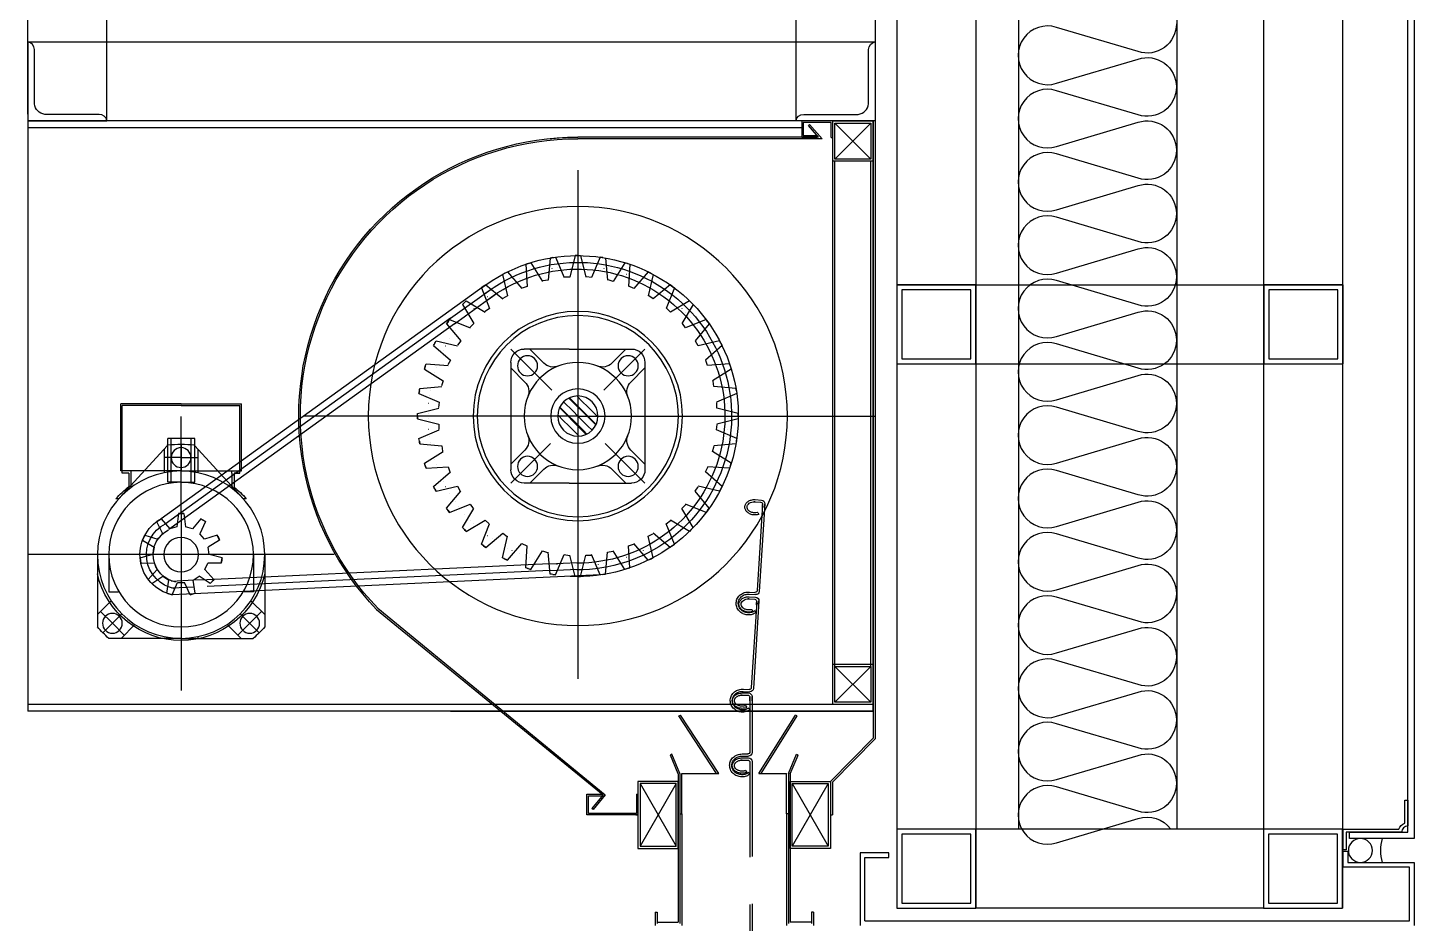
# Model space of a CAD drawing. Header units: millimetres. Extents: x -1320 to 172218, y -4077 to 50350.
# Drawn here: x 170474 to 171350, y 43751 to 44317 of the extents above; entities that cross this region are included whole.
import ezdxf

# ---------------------------------------------------------------- set-up
doc = ezdxf.new("R2010")
doc.units = ezdxf.units.MM
doc.header["$LTSCALE"] = 60
doc.linetypes.add('H1', pattern=[1.5, 1, -0.5])
for name, color, linetype in [('0-Sheet', 7, 'Continuous'), ('A-8', 8, 'Continuous'), ('A-ELE-8', 8, 'Continuous'), ('A-ETC-8', 8, 'Continuous'), ('A-FIN', 6, 'Continuous'), ('A-STEEL', 7, 'Continuous'), ('A-SYM-방화셧터', 1, 'Continuous'), ('A-셔터', 4, 'Continuous'), ('INSUL', 8, 'Continuous'), ('ISL', 251, 'Continuous')]:
    doc.layers.add(name, color=color, linetype=linetype)

# ---------------------------------------------------------------- blocks, each defined once
blk = doc.blocks.new('*U37')
at = {"layer": 'A-8', "ltscale": 0.2}
for p, q in [((-491.25, 4.24), (-491.25, 791.52)), ((-441.25, 0), (-441.25, 791.52)), ((-5.89, 0), (-5.96, 241.52)), ((44.04, 241.52), (44.11, 0)), ((-491.25, 50), (44.11, 50))]:
    blk.add_line(p, q, dxfattribs=at)
at = {"layer": 'A-ELE-8'}
for p, q in [((42.75, 0), (-491.25, 0)), ((-491.25, 0), (-491.25, -372.96)), ((-2.27, -4.24), (-491.25, -4.24)), ((17.32, 0), (-2.27, 0)), ((-2.27, 0), (-2.27, -10.19)), ((16.35, -0.97), (-1.3, -0.97)), ((-1.3, -0.97), (-1.3, -9.22)), ((2.66, -2.24), (1.9, -2.91)), ((8.39, -10.19), (1.9, -2.91)), ((10.65, -11.21), (2.66, -2.24)), ((16.35, -10.34), (16.35, -0.97)), ((17.32, -25.43), (17.32, 0)), ((17.32, -10.34), (17.32, 0)), ((18.68, -24.07), (18.68, -1.36)), ((18.68, -1.36), (41.39, -1.36)), ((41.39, -1.36), (41.39, -24.07)), ((42.75, 0), (42.75, -389.92)), ((44.11, 0), (44.11, -390.49)), ((8.39, -10.19), (-143.73, -10.19)), ((10.65, -11.21), (-143.73, -11.21)), ((-2.27, -10.19), (7.52, -10.19)), ((-1.3, -9.22), (7.52, -9.22)), ((7.52, -9.22), (7.52, -10.19)), ((7.52, -10.19), (7.52, -9.22)), ((16.35, -10.34), (17.32, -10.34)), ((17.32, -343.29), (17.32, -25.43)), ((42.75, -25.43), (17.32, -25.43)), ((41.39, -24.07), (18.68, -24.07)), ((18.68, -344.64), (18.68, -25.43)), ((41.39, -344.64), (41.39, -25.43)), ((-201.94, -103.47), (-406.97, -251.33)), ((-224.09, -124.67), (-404.5, -254.76)), ((-221.62, -128.11), (-402.02, -258.2)), ((-432.53, -221.17), (-432.53, -178.79)), ((-394.39, -178.79), (-432.53, -178.79)), ((-431.51, -222.52), (-431.51, -179.8)), ((-394.39, -179.8), (-431.51, -179.8)), ((-394.39, -178.79), (-356.25, -178.79)), ((-394.39, -179.8), (-357.26, -179.8)), ((-357.26, -222.52), (-357.26, -179.8)), ((-356.25, -221.17), (-356.25, -178.79)), ((-394.39, -221.17), (-432.53, -221.17)), ((-427.41, -222.52), (-431.51, -222.52)), ((-427.41, -222.52), (-427.41, -231.03)), ((-426.06, -221.17), (-426.06, -231.7)), ((-394.39, -221.17), (-356.25, -221.17)), ((-362.27, -222.52), (-362.27, -221.17)), ((-362.27, -222.52), (-362.27, -231.37)), ((-360.92, -222.52), (-360.92, -231.37)), ((-357.26, -222.52), (-360.92, -222.52)), ((-360.92, -222.52), (-357.26, -222.52)), ((-362.27, -231.37), (-362.27, -232.07)), ((-433.73, -238.72), (-435.54, -238.72)), ((-353.24, -238.72), (-355.04, -238.72)), ((-447.27, -274.05), (-447.27, -319.66)), ((-161.65, -279.87), (-378.11, -289.89)), ((-341.51, -274.05), (-341.51, -319.66)), ((-161.65, -279.87), (-148.56, -279.28)), ((-129.54, -286.87), (-400.06, -299.39)), ((-161.46, -284.1), (-377.91, -294.12)), ((-161.46, -284.1), (-148.37, -283.51)), ((-386.31, -290.27), (-400.46, -290.93)), ((-386.11, -294.5), (-400.26, -295.16)), ((-438.51, -303.19), (-447.27, -311.94)), ((-350.26, -303.19), (-341.51, -311.94)), ((-270.85, -308.61), (-127.74, -425.89)), ((-270.12, -307.91), (-126.39, -425.84)), ((-423.53, -318.17), (-432.28, -326.93)), ((-365.25, -318.17), (-356.49, -326.93)), ((-394.39, -326.93), (-440, -326.93)), ((-394.39, -326.93), (-348.78, -326.93)), ((17.32, -368.72), (17.32, -343.29)), ((17.32, -343.29), (42.75, -343.29)), ((18.68, -367.36), (18.68, -344.64)), ((18.68, -344.64), (41.39, -344.64)), ((41.39, -344.64), (41.39, -367.36)), ((41.39, -367.36), (18.68, -367.36)), ((42.75, -368.72), (-491.25, -368.72)), ((42.75, -372.96), (-491.25, -372.96)), ((-79.98, -375.97), (-78.81, -375.47)), ((-56.11, -412.29), (-79.98, -375.97)), ((-54.73, -412.29), (-78.81, -375.47)), ((-29.3, -412.29), (-6.32, -375.47)), ((-27.92, -412.29), (-5.15, -375.97)), ((-5.15, -375.97), (-6.32, -375.47)), ((15.8, -417.3), (42.75, -389.92)), ((17.16, -417.87), (44.11, -390.49)), ((-84.4, -400.22), (-85.29, -400.72)), ((-80.3, -412.5), (-85.29, -400.72)), ((-79.28, -412.29), (-84.4, -400.22)), ((-10.64, -412.29), (-5.53, -400.22)), ((-9.62, -412.5), (-4.63, -400.72)), ((-5.53, -400.22), (-4.63, -400.72)), ((-80.3, -417.3), (-105.73, -417.3)), ((-105.73, -417.3), (-105.73, -459.69)), ((-81.65, -418.66), (-104.37, -418.66)), ((-104.37, -418.66), (-104.37, -458.33)), ((-81.65, -458.33), (-81.65, -418.66)), ((-80.3, -412.5), (-80.3, -506.19)), ((-79.28, -412.29), (-79.28, -506.19)), ((-78.01, -412.29), (-54.73, -412.29)), ((-78.01, -437.72), (-78.01, -412.29)), ((-29.3, -412.29), (-11.91, -412.29)), ((-11.91, -437.72), (-11.91, -412.29)), ((-10.64, -412.29), (-10.64, -506.19)), ((-9.62, -412.5), (-9.62, -506.19)), ((-9.62, -417.3), (15.8, -417.3)), ((-8.27, -458.33), (-8.27, -418.66)), ((-8.27, -418.66), (14.45, -418.66)), ((14.45, -418.66), (14.45, -458.33)), ((15.8, -417.3), (15.8, -459.69)), ((17.16, -417.87), (17.16, -438.49)), ((-137.97, -438.49), (-137.97, -425.44)), ((-137.97, -425.44), (-128.18, -425.44)), ((-137, -426.41), (-128.18, -426.41)), ((-137, -437.52), (-137, -426.41)), ((-127.74, -425.89), (-134.83, -434.43)), ((-126.39, -425.84), (-134.05, -435.08)), ((-128.18, -426.41), (-128.18, -425.44)), ((-106.7, -425.3), (-106.7, -437.52)), ((-106.7, -425.3), (-105.73, -425.3)), ((-105.73, -425.3), (-105.73, -438.49)), ((-106.7, -437.52), (-137, -437.52)), ((-134.05, -435.08), (-134.83, -434.43)), ((-79.28, -437.72), (-79.28, -507.21)), ((-79.28, -437.72), (-79.28, -507.21)), ((-79.28, -437.72), (-78.01, -437.72)), ((-78.01, -437.72), (-78.01, -508.48)), ((-11.91, -437.72), (-11.91, -508.48)), ((-10.64, -437.72), (-11.91, -437.72)), ((-10.64, -437.72), (-10.64, -507.21)), ((-105.73, -438.49), (-137.97, -438.49)), ((-107.12, -438.49), (-105.73, -438.49)), ((15.8, -438.49), (17.16, -438.49)), ((-105.73, -459.69), (-80.3, -459.69)), ((-104.37, -458.33), (-81.65, -458.33)), ((15.8, -459.69), (-9.62, -459.69)), ((14.45, -458.33), (-8.27, -458.33)), ((-94.96, -500), (-94.96, -508.48)), ((-94.96, -500), (-93.69, -500)), ((-93.69, -500), (-93.69, -507.21)), ((-93.69, -506.19), (-80.3, -506.19)), ((3.77, -506.19), (-9.62, -506.19)), ((3.77, -506.19), (-9.62, -506.19)), ((3.77, -500), (3.77, -507.21)), ((5.04, -500), (3.77, -500)), ((5.04, -500), (5.04, -508.48))]:
    blk.add_line(p, q, dxfattribs=at)
at = {"layer": 'A-ELE-8', "extrusion": (0, 0, -1)}
for centre, major_axis, start_param, end_param in [((-143.73, -186.48), (-124.65, 124.65), 4.732392, 7.068583), ((-143.73, -186.48), (-123.94, 123.94), 4.732392, 7.068583), ((-143.73, -186.48), (93.61, 93.61), 3.926991, 10.210176), ((-143.73, -186.48), (-71.69, 71.69), 0.140358, 3.974795), ((-143.73, -186.48), (-68.69, 68.69), 0.128654, 3.974795), ((-143.73, -186.48), (65.7, 65.7), -1.442142, 2.403999), ((-394.39, -274.05), (-37.39, 37.39), 5.497787, 11.780972), ((-394.39, -274.05), (32.32, 32.32), 3.926991, 10.210176), ((-394.39, -274.05), (-38.35, 38.35), 6.207182, 6.413918), ((-394.39, -274.05), (-38.35, 38.35), 1.45057, 1.646799), ((-394.39, -274.05), (-18.37, 18.37), 4.147276, 6.562699), ((-394.39, -274.05), (-15.47, 15.47), 4.111722, 6.600816), ((-394.39, -274.05), (-12.47, 12.47), 4.111722, 6.600816), ((-394.39, -274.05), (-49.38, 49.38), 4.638719, 4.786059), ((-394.39, -274.05), (49.38, 49.38), 1.497126, 1.644467)]:
    blk.add_ellipse(centre, major_axis=major_axis, ratio=1, start_param=start_param, end_param=end_param, dxfattribs=at)
at = {"layer": 'A-STEEL'}
blk.add_lwpolyline([(-487.08, 45.14, 0.383415), (-491.25, 50), (-491.25, 0), (-441.25, 0, 0.383415), (-446.11, 4.17), (-480.49, 4.17, -0.353101), (-487.08, 10.77)], format="xyb", close=True, dxfattribs=at)
at = {"layer": 'A-STEEL', "elevation": 0}
blk.add_lwpolyline([(39.94, 45.14, -0.383415), (44.11, 50), (44.11, 0), (-5.89, 0, -0.383415), (-1.03, 4.17), (33.34, 4.17, 0.353101), (39.94, 10.77)], format="xyb", close=True, dxfattribs=at)
at = {"layer": 'A-SYM-방화셧터'}
for p, q in [((17.32, 0), (42.75, 0)), ((18.68, -1.36), (41.39, -24.07)), ((41.39, -1.36), (18.68, -24.07)), ((42.75, -372.96), (42.75, 0)), ((42.75, 0), (42.75, -25.43)), ((-143.73, -31.04), (-143.73, -352.49)), ((-161.26, -86.62), (-162.49, -100.55)), ((-159.58, -86.36), (-161.26, -86.62)), ((-159.58, -86.36), (-157.91, -86.09)), ((-157.91, -86.09), (-152.44, -98.95)), ((-145.42, -85.11), (-148.81, -98.67)), ((-143.73, -85.11), (-145.42, -85.11)), ((-143.73, -85.11), (-142.03, -85.11)), ((-142.03, -85.11), (-138.64, -98.67)), ((-129.54, -86.09), (-135.01, -98.95)), ((-127.87, -86.36), (-129.54, -86.09)), ((-127.87, -86.36), (-126.19, -86.62)), ((-126.19, -86.62), (-124.97, -100.55)), ((-189.75, -96.16), (-191.26, -96.93)), ((-189.75, -96.16), (-188.24, -95.39)), ((-188.24, -95.39), (-179.06, -105.93)), ((-175.05, -90.07), (-176.66, -90.59)), ((-176.66, -90.59), (-175.7, -104.54)), ((-175.05, -90.07), (-173.44, -89.54)), ((-173.44, -89.54), (-166.02, -101.4)), ((-171.34, -95.99), (-171.34, -96.01)), ((-165.05, -94.31), (-165.05, -94.32)), ((-161.73, -93.6), (-161.73, -93.62)), ((-160.2, -93.32), (-160.2, -93.33)), ((-156.85, -92.79), (-156.85, -92.8)), ((-145.42, -91.89), (-145.42, -91.9)), ((-142.03, -91.89), (-142.03, -91.9)), ((-130.6, -92.79), (-130.61, -92.8)), ((-127.26, -93.32), (-127.26, -93.33)), ((-125.72, -93.6), (-125.72, -93.62)), ((-122.4, -94.31), (-122.41, -94.32)), ((-114.01, -89.54), (-121.43, -101.4)), ((-116.11, -95.99), (-116.11, -96.01)), ((-112.4, -90.07), (-114.01, -89.54)), ((-112.4, -90.07), (-110.79, -90.59)), ((-110.79, -90.59), (-111.76, -104.54)), ((-99.22, -95.39), (-108.39, -105.93)), ((-97.71, -96.16), (-99.22, -95.39)), ((-97.71, -96.16), (-96.2, -96.93)), ((-203.31, -104.47), (-204.68, -105.46)), ((-203.31, -104.47), (-204.68, -105.46)), ((-203.31, -104.47), (-201.94, -103.47)), ((-203.31, -104.47), (-201.94, -103.47)), ((-201.94, -103.47), (-191.22, -112.45)), ((-191.26, -96.93), (-188.12, -110.55)), ((-188.18, -102.97), (-188.17, -102.98)), ((-185.16, -101.43), (-185.15, -101.44)), ((-183.75, -100.76), (-183.74, -100.77)), ((-180.65, -99.38), (-180.64, -99.39)), ((-175.7, -104.54), (-178.92, -105.59)), ((-174.57, -97.04), (-174.56, -97.06)), ((-162.49, -100.55), (-165.83, -101.08)), ((-148.81, -98.67), (-152.2, -98.67)), ((-135.01, -98.95), (-138.36, -98.42)), ((-121.43, -101.4), (-124.65, -100.35)), ((-112.88, -97.04), (-112.89, -97.06)), ((-108.39, -105.93), (-111.42, -104.39)), ((-106.8, -99.38), (-106.81, -99.39)), ((-103.71, -100.76), (-103.71, -100.77)), ((-102.29, -101.43), (-102.3, -101.44)), ((-96.2, -96.93), (-99.33, -110.55)), ((-99.27, -102.97), (-99.28, -102.98)), ((-85.51, -103.47), (-96.23, -112.45)), ((-84.14, -104.47), (-85.51, -103.47)), ((-84.14, -104.47), (-85.51, -103.47)), ((-84.14, -104.47), (-82.77, -105.46)), ((-224.09, -124.67), (-198.57, -106.29)), ((-221.62, -128.11), (-196.09, -109.73)), ((-215.41, -114.8), (-214.21, -113.6)), ((-214.21, -113.6), (-202.22, -120.79)), ((-204.68, -105.46), (-199.45, -118.43)), ((-204.68, -105.46), (-199.45, -118.43)), ((-200.7, -110.95), (-200.69, -110.96)), ((-200.7, -110.95), (-200.69, -110.96)), ((-197.95, -108.96), (-197.94, -108.97)), ((-197.95, -108.96), (-197.94, -108.97)), ((-188.12, -110.55), (-191.14, -112.09)), ((-96.23, -112.45), (-98.97, -110.46)), ((-89.5, -108.96), (-89.51, -108.97)), ((-89.5, -108.96), (-89.51, -108.97)), ((-82.77, -105.46), (-88, -118.43)), ((-86.76, -110.95), (-86.77, -110.96)), ((-86.76, -110.95), (-86.77, -110.96)), ((-73.25, -113.6), (-85.23, -120.79)), ((-72.05, -114.8), (-73.25, -113.6)), ((-215.41, -114.8), (-216.61, -116)), ((-216.61, -116), (-209.41, -127.98)), ((-212.89, -121.93), (-212.87, -121.94)), ((-211.81, -120.79), (-211.8, -120.8)), ((-209.41, -118.39), (-209.4, -118.4)), ((-199.45, -118.43), (-202.2, -120.42)), ((-199.45, -118.43), (-202.2, -120.42)), ((-85.23, -120.79), (-87.63, -118.39)), ((-78.04, -118.39), (-78.05, -118.4)), ((-70.85, -116), (-78.04, -127.98)), ((-75.64, -120.79), (-75.65, -120.8)), ((-74.57, -121.93), (-74.58, -121.94)), ((-72.05, -114.8), (-70.85, -116)), ((-225.74, -126.89), (-226.73, -128.27)), ((-226.73, -128.27), (-217.75, -138.98)), ((-225.74, -126.89), (-224.74, -125.52)), ((-224.74, -125.52), (-211.78, -130.75)), ((-219.25, -129.51), (-219.24, -129.52)), ((-215.15, -124.44), (-215.14, -124.46)), ((-209.41, -127.98), (-211.81, -130.38)), ((-75.68, -130.75), (-77.67, -128.01)), ((-62.71, -125.52), (-75.68, -130.75)), ((-72.3, -124.44), (-72.31, -124.46)), ((-60.72, -128.27), (-69.7, -138.98)), ((-68.2, -129.51), (-68.21, -129.52)), ((-61.72, -126.89), (-62.71, -125.52)), ((-61.72, -126.89), (-60.72, -128.27)), ((-234.05, -140.46), (-233.28, -138.95)), ((-233.28, -138.95), (-219.66, -142.08)), ((-224.8, -137.71), (-224.78, -137.72)), ((-221.25, -132.25), (-221.24, -132.26)), ((-217.75, -138.98), (-219.75, -141.72)), ((-67.8, -142.08), (-69.34, -139.06)), ((-54.17, -138.95), (-67.8, -142.08)), ((-66.21, -132.25), (-66.22, -132.26)), ((-62.66, -137.71), (-62.67, -137.72)), ((-53.41, -140.46), (-54.17, -138.95)), ((-234.05, -140.46), (-234.82, -141.97)), ((-234.82, -141.97), (-224.27, -151.14)), ((-228.78, -145.05), (-228.76, -145.05)), ((-227.24, -142.02), (-227.22, -142.03)), ((-226.49, -140.65), (-226.48, -140.66)), ((-186.11, -144.1), (-160.06, -170.15)), ((-149.11, -144.1), (-177.63, -144.1)), ((-174.12, -144.1), (-165.2, -153.02)), ((-149.11, -144.1), (-143.73, -144.1)), ((-143.73, -144.1), (-109.82, -144.1)), ((-101.35, -144.1), (-127.4, -170.15)), ((-113.33, -144.1), (-122.25, -153.02)), ((-52.64, -141.97), (-63.18, -151.14)), ((-60.96, -140.65), (-60.98, -140.66)), ((-60.22, -142.02), (-60.23, -142.03)), ((-58.68, -145.05), (-58.69, -145.05)), ((-53.41, -140.46), (-52.64, -141.97)), ((-240.14, -155.15), (-240.66, -156.76)), ((-240.14, -155.15), (-240.66, -156.76)), ((-240.66, -156.76), (-228.81, -164.18)), ((-240.66, -156.76), (-228.81, -164.18)), ((-240.14, -155.15), (-239.61, -153.54)), ((-240.14, -155.15), (-239.61, -153.54)), ((-239.61, -153.54), (-225.67, -154.51)), ((-239.61, -153.54), (-225.67, -154.51)), ((-233.16, -155.64), (-233.15, -155.64)), ((-233.16, -155.64), (-233.15, -155.64)), ((-224.27, -151.14), (-225.81, -154.17)), ((-186.11, -152.57), (-186.11, -220.38)), ((-186.11, -156.08), (-177.19, -165.01)), ((-101.35, -156.08), (-110.27, -165.01)), ((-101.35, -152.57), (-101.35, -220.38)), ((-61.79, -154.51), (-62.84, -151.28)), ((-61.79, -154.51), (-62.84, -151.28)), ((-47.84, -153.54), (-61.79, -154.51)), ((-47.84, -153.54), (-61.79, -154.51)), ((-46.79, -156.76), (-58.64, -164.18)), ((-46.79, -156.76), (-58.64, -164.18)), ((-54.29, -155.64), (-54.31, -155.64)), ((-54.29, -155.64), (-54.31, -155.64)), ((-47.32, -155.15), (-47.84, -153.54)), ((-47.32, -155.15), (-47.84, -153.54)), ((-47.32, -155.15), (-46.79, -156.76)), ((-47.32, -155.15), (-46.79, -156.76)), ((-234.21, -158.86), (-234.2, -158.86)), ((-234.21, -158.86), (-234.2, -158.86)), ((-228.81, -164.18), (-229.86, -167.4)), ((-228.81, -164.18), (-229.86, -167.4)), ((-57.8, -167.72), (-58.33, -164.37)), ((-53.24, -158.86), (-53.26, -158.86)), ((-53.24, -158.86), (-53.26, -158.86)), ((-243.85, -170.62), (-244.11, -172.29)), ((-244.11, -172.29), (-231.25, -177.76)), ((-243.85, -170.62), (-243.58, -168.95)), ((-243.58, -168.95), (-229.66, -167.72)), ((-237.62, -174.9), (-237.61, -174.91)), ((-237.42, -173.35), (-237.4, -173.36)), ((-236.89, -170.01), (-236.87, -170.01)), ((-143.88, -180.63), (-149.36, -175.15)), ((-143.73, -180.48), (-149.21, -175)), ((-143.58, -180.33), (-149, -174.91)), ((-140.73, -177.49), (-144.43, -173.78)), ((-43.87, -168.95), (-57.8, -167.72)), ((-43.34, -172.29), (-56.2, -177.76)), ((-50.57, -170.01), (-50.58, -170.01)), ((-50.04, -173.35), (-50.05, -173.36)), ((-49.83, -174.9), (-49.85, -174.91)), ((-43.6, -170.62), (-43.87, -168.95)), ((-43.6, -170.62), (-43.34, -172.29)), ((-245.1, -184.78), (-231.54, -181.39)), ((-237.98, -178.28), (-237.96, -178.28)), ((-231.25, -177.76), (-231.78, -181.11)), ((-149.87, -186.63), (-155.35, -181.15)), ((-149.72, -186.48), (-155.2, -181)), ((-149.57, -186.33), (-155.1, -180.8)), ((-146.72, -183.48), (-152.72, -177.49)), ((-143.73, -186.48), (-146.72, -183.48)), ((-140.88, -183.63), (-143.88, -180.63)), ((-140.73, -183.48), (-143.73, -180.48)), ((-140.58, -183.33), (-143.58, -180.33)), ((-134.52, -189.99), (-140.88, -183.63)), ((-137.73, -180.48), (-140.73, -177.49)), ((-134.37, -189.84), (-140.73, -183.48)), ((-134.22, -189.69), (-140.58, -183.33)), ((-131.38, -186.84), (-137.73, -180.48)), ((-55.92, -181.39), (-55.92, -178)), ((-42.36, -184.78), (-55.92, -181.39)), ((-49.48, -178.28), (-49.49, -178.28)), ((-394.39, -228.34), (-394.39, -186.68)), ((-149.11, -186.48), (-317.35, -186.48)), ((-245.1, -186.48), (-245.1, -184.78)), ((-245.1, -186.48), (-245.1, -188.17)), ((-245.1, -188.17), (-231.54, -191.56)), ((-238.32, -184.78), (-238.3, -184.78)), ((-238.32, -188.17), (-238.3, -188.17)), ((-231.54, -191.56), (-231.54, -194.95)), ((-152.72, -189.47), (-156.42, -185.77)), ((-149.72, -192.47), (-152.72, -189.47)), ((-146.87, -189.62), (-149.87, -186.63)), ((-146.72, -189.47), (-149.72, -186.48)), ((-143.36, -198.83), (-149.72, -192.47)), ((-146.57, -189.32), (-149.57, -186.33)), ((-143.73, -186.48), (-149.11, -186.48)), ((-140.52, -195.98), (-146.87, -189.62)), ((-140.37, -195.83), (-146.72, -189.47)), ((-140.22, -195.68), (-146.57, -189.32)), ((-143.73, -186.48), (42.75, -186.48)), ((-137.37, -192.83), (-143.73, -186.48)), ((-137.37, -192.83), (-143.73, -186.48)), ((-143.73, -186.48), (-143.73, -199.19)), ((-143.73, -186.48), (-131.01, -186.48)), ((-143.73, -186.48), (-131.01, -186.48)), ((-143.73, -186.48), (-131.01, -186.48)), ((-143.73, -186.48), (-131.01, -186.48)), ((-134.52, -189.99), (-132.4, -192.11)), ((-134.37, -189.84), (-132.25, -191.96)), ((-134.22, -189.69), (-132.16, -191.76)), ((-56.2, -195.19), (-55.67, -191.84)), ((-42.36, -188.17), (-55.92, -191.56)), ((-49.14, -184.78), (-49.15, -184.78)), ((-49.14, -188.17), (-49.15, -188.17)), ((-42.36, -186.48), (-42.36, -184.78)), ((-42.36, -186.48), (-42.36, -188.17)), ((42.75, -186.48), (43.94, -186.48)), ((-402.83, -228.34), (-402.83, -200.62)), ((-385.79, -200.62), (-402.83, -200.62)), ((-400.71, -228.34), (-400.71, -200.62)), ((-387.91, -228.34), (-387.91, -200.62)), ((-385.79, -228.34), (-385.79, -200.62)), ((-244.11, -200.66), (-231.25, -195.19)), ((-243.85, -202.34), (-244.11, -200.66)), ((-237.98, -194.68), (-237.96, -194.68)), ((-237.62, -198.05), (-237.61, -198.05)), ((-237.42, -199.6), (-237.4, -199.6)), ((-143.37, -198.82), (-143.02, -199.17)), ((-140.52, -195.98), (-138.4, -198.1)), ((-140.37, -195.83), (-138.25, -197.95)), ((-140.22, -195.68), (-138.05, -197.85)), ((-137.37, -192.83), (-134.74, -195.47)), ((-43.34, -200.66), (-56.2, -195.19)), ((-50.04, -199.6), (-50.05, -199.6)), ((-49.83, -198.05), (-49.85, -198.05)), ((-49.48, -194.68), (-49.49, -194.68)), ((-43.6, -202.34), (-43.34, -200.66)), ((-402.86, -205.02), (-433.21, -238.14)), ((-404.98, -207.34), (-404.98, -222.24)), ((-402.86, -205.02), (-402.86, -204.73)), ((-394.39, -204.22), (-394.39, -221.17)), ((-394.39, -218.95), (-394.39, -204.22)), ((-394.39, -218.95), (-394.39, -204.22)), ((-385.91, -205.02), (-385.91, -204.73)), ((-385.91, -205.02), (-355.57, -238.14)), ((-383.79, -207.34), (-383.79, -222.24)), ((-243.85, -202.34), (-243.58, -204.01)), ((-243.58, -204.01), (-229.66, -205.24)), ((-240.66, -216.19), (-228.81, -208.78)), ((-240.66, -216.19), (-228.81, -208.78)), ((-236.89, -202.95), (-236.87, -202.95)), ((-229.66, -205.24), (-229.13, -208.59)), ((-161, -203.76), (-186.11, -228.86)), ((-177.19, -207.95), (-186.11, -216.87)), ((-126.45, -203.76), (-101.35, -228.86)), ((-110.27, -207.95), (-101.35, -216.87)), ((-58.64, -208.78), (-57.6, -205.55)), ((-58.64, -208.78), (-57.6, -205.55)), ((-46.79, -216.19), (-58.64, -208.78)), ((-46.79, -216.19), (-58.64, -208.78)), ((-43.87, -204.01), (-57.8, -205.24)), ((-50.57, -202.95), (-50.58, -202.95)), ((-43.6, -202.34), (-43.87, -204.01)), ((-394.39, -212.69), (-404.98, -212.69)), ((-394.39, -212.69), (-383.79, -212.69)), ((-240.14, -217.8), (-240.66, -216.19)), ((-240.14, -217.8), (-240.66, -216.19)), ((-240.14, -217.8), (-239.61, -219.42)), ((-240.14, -217.8), (-239.61, -219.42)), ((-239.61, -219.42), (-225.67, -218.45)), ((-239.61, -219.42), (-225.67, -218.45)), ((-234.21, -214.1), (-234.2, -214.09)), ((-234.21, -214.1), (-234.2, -214.09)), ((-233.16, -217.32), (-233.15, -217.31)), ((-233.16, -217.32), (-233.15, -217.31)), ((-225.67, -218.45), (-224.62, -221.67)), ((-225.67, -218.45), (-224.62, -221.67)), ((-63.18, -221.81), (-61.64, -218.79)), ((-47.84, -219.42), (-61.79, -218.45)), ((-47.84, -219.42), (-61.79, -218.45)), ((-54.29, -217.32), (-54.31, -217.31)), ((-54.29, -217.32), (-54.31, -217.31)), ((-53.24, -214.1), (-53.26, -214.09)), ((-53.24, -214.1), (-53.26, -214.09)), ((-47.32, -217.8), (-47.84, -219.42)), ((-47.32, -217.8), (-47.84, -219.42)), ((-47.32, -217.8), (-46.79, -216.19)), ((-47.32, -217.8), (-46.79, -216.19)), ((-234.82, -230.99), (-224.27, -221.81)), ((-165.2, -219.94), (-174.12, -228.86)), ((-122.25, -219.94), (-113.33, -228.86)), ((-52.64, -230.99), (-63.18, -221.81)), ((-394.39, -228.34), (-402.83, -228.34)), ((-394.39, -248.13), (-394.39, -228.34)), ((-394.39, -228.34), (-385.79, -228.34)), ((-234.05, -232.5), (-234.82, -230.99)), ((-234.05, -232.5), (-233.28, -234.01)), ((-233.28, -234.01), (-219.66, -230.87)), ((-228.78, -227.91), (-228.76, -227.9)), ((-227.24, -230.93), (-227.22, -230.92)), ((-226.73, -244.69), (-217.75, -233.98)), ((-226.49, -232.3), (-226.48, -232.3)), ((-224.8, -235.24), (-224.78, -235.23)), ((-219.66, -230.87), (-218.12, -233.89)), ((-149.11, -228.86), (-177.63, -228.86)), ((-149.11, -228.86), (-143.73, -228.86)), ((-143.73, -228.86), (-109.82, -228.86)), ((-69.7, -233.98), (-67.71, -231.23)), ((-60.72, -244.69), (-69.7, -233.98)), ((-54.17, -234.01), (-67.8, -230.87)), ((-62.66, -235.24), (-62.67, -235.23)), ((-60.96, -232.3), (-60.98, -232.3)), ((-60.22, -230.93), (-60.23, -230.92)), ((-58.68, -227.91), (-58.69, -227.9)), ((-53.41, -232.5), (-54.17, -234.01)), ((-53.41, -232.5), (-52.64, -230.99)), ((-225.74, -246.06), (-226.73, -244.69)), ((-224.74, -247.43), (-211.78, -242.2)), ((-221.25, -240.7), (-221.24, -240.7)), ((-219.25, -243.45), (-219.24, -243.44)), ((-216.61, -256.96), (-209.41, -244.97)), ((-211.78, -242.2), (-209.78, -244.95)), ((-78.04, -244.97), (-75.64, -242.57)), ((-70.85, -256.96), (-78.04, -244.97)), ((-62.71, -247.43), (-75.68, -242.2)), ((-68.2, -243.45), (-68.21, -243.44)), ((-66.21, -240.7), (-66.22, -240.7)), ((-61.72, -246.06), (-60.72, -244.69)), ((-31.79, -240.63), (-32.59, -240.58)), ((-31.79, -240.63), (-28.29, -240.85)), ((-31.71, -239.28), (-27.7, -239.53)), ((-27.02, -242.29), (-30.41, -296.65)), ((-25.63, -241.87), (-29.09, -297.24)), ((-27.15, -244.43), (-27.07, -243.13)), ((-27.07, -243.13), (-27.02, -242.29)), ((-25.8, -244.51), (-25.63, -241.87)), ((-406.97, -251.33), (-409.83, -253.16)), ((-409.83, -253.16), (-406.15, -260.77)), ((-406.97, -251.33), (-401.48, -257.77)), ((-396.08, -248.13), (-397.11, -256.52)), ((-392.69, -248.13), (-396.08, -248.13)), ((-394.39, -248.13), (-394.39, -359.85)), ((-392.69, -248.13), (-391.56, -256.52)), ((-381.8, -251.33), (-387.2, -257.83)), ((-378.95, -253.16), (-382.53, -260.83)), ((-378.95, -253.16), (-381.8, -251.33)), ((-225.74, -246.06), (-224.74, -247.43)), ((-215.15, -248.51), (-215.14, -248.5)), ((-214.21, -259.36), (-202.22, -252.16)), ((-212.89, -251.03), (-212.87, -251.02)), ((-211.81, -252.16), (-211.8, -252.15)), ((-202.22, -252.16), (-199.82, -254.56)), ((-88, -254.53), (-85.26, -252.53)), ((-88, -254.53), (-85.26, -252.53)), ((-73.25, -259.36), (-85.23, -252.16)), ((-75.64, -252.16), (-75.65, -252.15)), ((-74.57, -251.03), (-74.58, -251.02)), ((-72.3, -248.51), (-72.31, -248.5)), ((-61.72, -246.06), (-62.71, -247.43)), ((-30, -247.38), (-29.38, -248.6)), ((-417.26, -261.74), (-418.67, -264.82)), ((-417.26, -261.74), (-409.15, -264.19)), ((-406.15, -260.77), (-409.15, -264.19)), ((-397.11, -256.52), (-401.48, -257.77)), ((-387.2, -257.83), (-391.56, -256.52)), ((-379.58, -264.29), (-382.53, -260.83)), ((-371.52, -261.74), (-379.58, -264.29)), ((-370.11, -264.82), (-371.52, -261.74)), ((-215.41, -258.16), (-216.61, -256.96)), ((-215.41, -258.16), (-214.21, -259.36)), ((-209.41, -254.56), (-209.4, -254.55)), ((-204.68, -267.49), (-199.45, -254.53)), ((-204.68, -267.49), (-199.45, -254.53)), ((-201.94, -269.48), (-191.22, -260.51)), ((-201.94, -269.48), (-191.22, -260.51)), ((-200.7, -262.01), (-200.69, -261.99)), ((-200.7, -262.01), (-200.69, -261.99)), ((-191.26, -276.03), (-188.12, -262.41)), ((-191.22, -260.51), (-188.48, -262.5)), ((-191.22, -260.51), (-188.48, -262.5)), ((-99.33, -262.41), (-96.31, -260.87)), ((-96.2, -276.03), (-99.33, -262.41)), ((-85.51, -269.48), (-96.23, -260.51)), ((-85.51, -269.48), (-96.23, -260.51)), ((-82.77, -267.49), (-88, -254.53)), ((-82.77, -267.49), (-88, -254.53)), ((-86.76, -262.01), (-86.77, -261.99)), ((-86.76, -262.01), (-86.77, -261.99)), ((-78.04, -254.56), (-78.05, -254.55)), ((-72.05, -258.16), (-73.25, -259.36)), ((-72.05, -258.16), (-70.85, -256.96)), ((-418.67, -264.82), (-411.46, -269.24)), ((-411.46, -269.24), (-412.14, -273.74)), ((-370.11, -264.82), (-377.27, -269.34)), ((-376.65, -273.85), (-377.27, -269.34)), ((-203.31, -268.49), (-204.68, -267.49)), ((-203.31, -268.49), (-204.68, -267.49)), ((-203.31, -268.49), (-201.94, -269.48)), ((-203.31, -268.49), (-201.94, -269.48)), ((-197.95, -264), (-197.94, -263.99)), ((-197.95, -264), (-197.94, -263.99)), ((-188.24, -277.57), (-179.06, -267.02)), ((-188.18, -269.99), (-188.17, -269.97)), ((-185.16, -271.53), (-185.15, -271.51)), ((-179.06, -267.02), (-176.04, -268.56)), ((-176.66, -282.36), (-175.7, -268.42)), ((-111.76, -268.42), (-108.53, -267.37)), ((-110.79, -282.36), (-111.76, -268.42)), ((-99.22, -277.57), (-108.39, -267.02)), ((-102.29, -271.53), (-102.3, -271.51)), ((-99.27, -269.99), (-99.28, -269.97)), ((-89.5, -264), (-89.51, -263.99)), ((-89.5, -264), (-89.51, -263.99)), ((-84.14, -268.49), (-85.51, -269.48)), ((-84.14, -268.49), (-85.51, -269.48)), ((-84.14, -268.49), (-82.77, -267.49)), ((-84.14, -268.49), (-82.77, -267.49)), ((-297.72, -274.05), (-491.25, -274.05)), ((-440.1, -274.05), (-440.1, -297.5)), ((-420.28, -276.06), (-412.14, -273.74)), ((-420.28, -276.06), (-419.8, -279.41)), ((-419.8, -279.41), (-411.35, -279.23)), ((-411.35, -279.23), (-409.49, -283.38)), ((-379.36, -283.47), (-377.44, -279.34)), ((-368.97, -279.41), (-377.44, -279.34)), ((-368.49, -276.06), (-376.65, -273.85)), ((-368.97, -279.41), (-368.49, -276.06)), ((-348.68, -274.05), (-348.68, -297.5)), ((-189.75, -276.8), (-191.26, -276.03)), ((-189.75, -276.8), (-188.24, -277.57)), ((-183.75, -272.2), (-183.74, -272.19)), ((-180.65, -273.58), (-180.64, -273.56)), ((-174.57, -275.91), (-174.56, -275.9)), ((-173.44, -283.41), (-166.02, -271.56)), ((-171.34, -276.96), (-171.34, -276.95)), ((-166.02, -271.56), (-162.8, -272.61)), ((-165.05, -278.65), (-165.05, -278.63)), ((-161.26, -286.33), (-162.49, -272.41)), ((-161.73, -279.35), (-161.73, -279.34)), ((-160.2, -279.64), (-160.2, -279.62)), ((-157.91, -286.87), (-152.44, -274)), ((-156.85, -280.17), (-156.85, -280.15)), ((-152.44, -274), (-149.09, -274.53)), ((-145.42, -287.85), (-148.81, -274.29)), ((-145.42, -287.85), (-148.81, -274.29)), ((-142.03, -287.85), (-138.64, -274.29)), ((-142.03, -287.85), (-138.64, -274.29)), ((-138.64, -274.29), (-135.25, -274.29)), ((-138.64, -274.29), (-135.25, -274.29)), ((-129.54, -286.87), (-135.01, -274)), ((-130.6, -280.17), (-130.61, -280.15)), ((-127.26, -279.64), (-127.26, -279.62)), ((-126.19, -286.33), (-124.97, -272.41)), ((-125.72, -279.35), (-125.72, -279.34)), ((-124.97, -272.41), (-121.62, -271.88)), ((-122.4, -278.65), (-122.41, -278.63)), ((-114.01, -283.41), (-121.43, -271.56)), ((-116.11, -276.96), (-116.11, -276.95)), ((-112.88, -275.91), (-112.89, -275.9)), ((-106.8, -273.58), (-106.81, -273.56)), ((-103.71, -272.2), (-103.71, -272.19)), ((-97.71, -276.8), (-99.22, -277.57)), ((-97.71, -276.8), (-96.2, -276.03)), ((-415.09, -289.74), (-409.49, -283.38)), ((-412.87, -292.3), (-405.85, -287.58)), ((-405.85, -287.58), (-402.04, -290.07)), ((-386.84, -290.1), (-383, -287.66)), ((-375.91, -292.3), (-383, -287.66)), ((-373.69, -289.74), (-379.36, -283.47)), ((-175.05, -282.89), (-176.66, -282.36)), ((-175.05, -282.89), (-173.44, -283.41)), ((-159.58, -286.6), (-161.26, -286.33)), ((-159.58, -286.6), (-157.91, -286.87)), ((-145.42, -281.07), (-145.42, -281.05)), ((-145.42, -281.07), (-145.42, -281.05)), ((-143.73, -287.85), (-145.42, -287.85)), ((-143.73, -287.85), (-145.42, -287.85)), ((-143.73, -287.85), (-142.03, -287.85)), ((-143.73, -287.85), (-142.03, -287.85)), ((-142.03, -281.07), (-142.03, -281.05)), ((-142.03, -281.07), (-142.03, -281.05)), ((-127.87, -286.6), (-129.54, -286.87)), ((-127.87, -286.6), (-126.19, -286.33)), ((-112.4, -282.89), (-114.01, -283.41)), ((-112.4, -282.89), (-110.79, -282.36)), ((-440.1, -297.5), (-433.85, -297.5)), ((-415.09, -289.74), (-412.87, -292.3)), ((-403.32, -298.44), (-402.04, -290.07)), ((-400.06, -299.39), (-396.72, -291.63)), ((-396.72, -291.63), (-392.17, -291.66)), ((-388.71, -299.39), (-392.17, -291.66)), ((-385.46, -298.44), (-386.84, -290.1)), ((-378.11, -289.89), (-386.31, -290.27)), ((-375.91, -292.3), (-373.69, -289.74)), ((-348.68, -297.5), (-354.6, -297.5)), ((-35.39, -297.7), (-31.85, -297.92)), ((-403.32, -298.44), (-400.06, -299.39)), ((-388.71, -299.39), (-385.46, -298.44)), ((-35.52, -302.04), (-36.31, -301.99)), ((-35.52, -302.04), (-32.01, -302.25)), ((-35.5, -299.05), (-31.43, -299.31)), ((-35.43, -300.68), (-31.42, -300.93)), ((-30.74, -303.69), (-34.14, -358.06)), ((-29.36, -303.27), (-32.82, -358.65)), ((-30.88, -305.83), (-30.8, -304.54)), ((-30.8, -304.54), (-30.74, -303.69)), ((-29.52, -305.92), (-29.36, -303.27)), ((-437.77, -317.43), (-445.26, -309.94)), ((-431.78, -311.44), (-443.77, -323.42)), ((-357, -311.44), (-345.01, -323.42)), ((-351, -317.43), (-343.51, -309.94)), ((-33.72, -308.78), (-33.11, -310)), ((-32.02, -309.58), (-31.18, -310.64)), ((-437.77, -317.43), (-430.28, -324.92)), ((-351, -317.43), (-358.5, -324.92)), ((-383.79, -325.85), (-383.79, -326.93)), ((18.68, -344.64), (41.39, -367.36)), ((41.39, -344.64), (18.68, -367.36)), ((42.75, -343.29), (42.75, -368.72)), ((-39.12, -359.1), (-35.58, -359.33)), ((-39.93, -362.82), (-40.72, -362.82)), ((-39.93, -361.46), (-35.91, -361.46)), ((-39.93, -362.82), (-36.42, -362.82)), ((-39.23, -360.46), (-35.15, -360.71)), ((-35.06, -365.02), (-35.06, -364.17)), ((-35.06, -364.17), (-35.06, -398.64)), ((-35.06, -366.32), (-35.06, -365.02)), ((-33.71, -366.32), (-33.71, -363.67)), ((-33.71, -363.67), (-33.71, -399.15)), ((-224.25, -372.96), (42.75, -372.96)), ((-224.25, -372.96), (-90.75, -372.96)), ((42.75, -372.96), (-133.29, -372.96)), ((-37.72, -369.44), (-37.03, -370.62)), ((-35.75, -370.98), (-34.9, -372.04)), ((42.75, -368.72), (17.32, -368.72)), ((-39.99, -401.36), (-35.91, -401.36)), ((-39.97, -400), (-36.42, -400)), ((-39.93, -402.49), (-35.91, -402.49)), ((-39.93, -403.85), (-40.72, -403.85)), ((-39.93, -403.85), (-36.42, -403.85)), ((-37.72, -410.47), (-37.03, -411.65)), ((-35.86, -411.65), (-34.95, -412.65)), ((-104.37, -418.66), (-81.65, -458.33)), ((-81.65, -418.66), (-104.37, -458.33)), ((-80.3, -459.69), (-80.3, -417.3)), ((-9.62, -459.69), (-9.62, -417.3)), ((-8.27, -418.66), (14.45, -458.33)), ((14.45, -418.66), (-8.27, -458.33))]:
    blk.add_line(p, q, dxfattribs=at)
at = {"layer": 'A-SYM-방화셧터', "linetype": 'H1'}
for p, q in [((-35.06, -405.2), (-35.06, -1592.74)), ((-33.71, -404.7), (-33.71, -1592.61))]:
    blk.add_line(p, q, dxfattribs=at)
at = {"layer": 'A-SYM-방화셧터', "extrusion": (0, 0, -1)}
for centre, major_axis, start_param, end_param in [((-143.73, -186.48), (124.65, 124.65), -0.892608, -0.785398), ((-143.73, -186.48), (71.69, 71.69), 4.695667, 4.729111), ((-143.73, -186.48), (-46.75, 46.75), 5.497787, 11.780972), ((-143.73, -186.48), (-71.69, 71.69), 6.109384, 6.153357), ((-143.73, -186.48), (44.95, 44.95), 3.926991, 10.210176), ((-143.73, -186.48), (71.69, 71.69), 4.381508, 4.414952), ((-177.63, -152.57), (-5.99, 5.99), 5.497787, 7.068583), ((-175.51, -154.69), (4.5, 4.5), 3.926991, 10.210176), ((-111.94, -154.69), (4.5, 4.5), 3.926991, 10.210176), ((-109.82, -152.57), (5.99, 5.99), -0.785398, 0.785398), ((-143.73, -186.48), (-71.69, 71.69), 5.795225, 5.828668), ((-143.73, -186.48), (23.97, 23.97), 3.926991, 10.210176), ((-159.21, -147.02), (5.99, 5.99), 1.982313, 3.141593), ((-128.25, -147.02), (-5.99, 5.99), 3.141593, 4.300872), ((-183.18, -171), (5.99, 5.99), 0, 1.159279), ((-104.27, -171), (-5.99, 5.99), 5.123906, 6.283185), ((-143.73, -186.48), (71.69, 71.69), 4.067349, 4.100792), ((-143.73, -186.48), (12.13, 12.13), 3.926991, 10.210176), ((-143.73, -186.48), (-8.99, 8.99), 5.497787, 11.780972), ((-143.73, -186.48), (-8.99, 8.99), 5.497787, 11.780972), ((-143.73, -186.48), (71.69, 71.69), 3.910269, 3.943713), ((-143.73, -186.48), (-71.69, 71.69), 5.323986, 5.357429), ((-183.18, -201.96), (5.99, 5.99), 0.411517, 1.570796), ((-104.27, -201.96), (-5.99, 5.99), 4.712389, 5.871668), ((-394.39, -274.05), (49.38, 49.38), -0.907081, -0.663715), ((-394.39, -212.69), (-4.43, 4.43), 5.497787, 11.780972), ((-143.73, -186.48), (-71.69, 71.69), 5.166906, 5.20035), ((-175.51, -218.26), (-4.5, 4.5), 5.497787, 11.780972), ((-159.21, -225.93), (-5.99, 5.99), 6.283185, 7.442465), ((-128.25, -225.93), (5.99, 5.99), -1.159279, 0), ((-111.94, -218.26), (-4.5, 4.5), 5.497787, 11.780972), ((-177.63, -220.38), (5.99, 5.99), 2.356194, 3.926991), ((-109.82, -220.38), (-5.99, 5.99), 2.356194, 3.926991), ((-143.73, -186.48), (71.69, 71.69), 3.43903, 3.472474), ((-143.73, -186.48), (71.69, 71.69), 3.28195, 3.315394), ((-34.4, -243.98), (-2.71, 2.71), 5.072243, 5.560156), ((-34.4, -243.98), (2.71, 2.71), 3.98936, 4.477273), ((-33.29, -244.66), (-3.63, 3.63), 6.04807, 6.468223), ((-34.4, -243.98), (1.75, 1.75), 3.501446, 3.98936), ((-34.4, -243.98), (-1.75, 1.75), 5.560156, 6.04807), ((-33.21, -243.44), (2.67, 2.67), 3.081293, 3.501446), ((-33.29, -244.66), (-2.67, 2.67), 6.04807, 6.468223), ((-32.6, -245.67), (4.49, 4.49), -1.385759, -1.035713), ((-32.6, -245.67), (3.53, 3.53), -1.385759, -1.035713), ((-32.2, -247.21), (5.62, 5.62), -1.035713, -0.723029), ((-32.2, -247.21), (4.66, 4.66), -1.035713, -0.723029), ((-28.37, -242.2), (-0.959, 0.959), 0.847767, 2.418563), ((-27.83, -241.73), (1.56, 1.56), -0.723029, 0.847767), ((-394.39, -274.05), (18.37, 18.37), -0.850713, -0.720084), ((-394.39, -274.05), (18.37, 18.37), -0.279514, -0.148885), ((-33.21, -243.44), (3.63, 3.63), 3.081293, 3.501446), ((-32.4, -242.52), (-4.49, 4.49), 4.302043, 4.652089), ((-32.4, -242.52), (3.53, 3.53), 2.731247, 3.081293), ((-31.82, -241.04), (5.62, 5.62), 2.418563, 2.731247), ((-31.82, -241.04), (-4.66, 4.66), 3.98936, 4.302043), ((-31.82, -241.04), (-5.62, 5.62), 3.676676, 3.98936), ((-31.82, -241.04), (-4.66, 4.66), 3.676676, 3.98936), ((-31.42, -242.58), (-3.53, 3.53), 3.63858, 3.676676), ((-31.42, -242.58), (4.49, 4.49), 2.029296, 2.10588), ((-394.39, -274.05), (18.37, 18.37), 0.291685, 0.422314), ((-143.73, -186.48), (-71.69, 71.69), 4.695667, 4.729111), ((-394.39, -274.05), (7.73, 7.73), 3.926991, 10.210176), ((-143.73, -186.48), (71.69, 71.69), 2.967791, 3.001235), ((-394.39, -274.05), (18.37, 18.37), 0.862883, 0.993512), ((-143.73, -186.48), (71.69, 71.69), 2.810712, 2.844155), ((-394.39, -274.05), (-38.35, 38.35), 2.580298, 5.273684), ((-143.73, -186.48), (71.69, 71.69), 2.653632, 2.687076), ((-143.73, -186.48), (71.69, 71.69), 2.496552, 2.529996), ((-394.39, -274.05), (18.37, 18.37), 1.434082, 1.564711), ((-36.06, -305.97), (-5.87, 5.87), 0.5021, 0.865991), ((-31.77, -296.57), (-0.959, 0.959), 2.418563, 3.98936), ((-31.29, -297.11), (-1.56, 1.56), 2.418563, 3.98936), ((-394.39, -274.05), (18.37, 18.37), 2.005281, 2.13591), ((-36.95, -304.83), (4.79, 4.79), 3.584316, 4.007584), ((-36.95, -304.83), (4.79, 4.79), 4.007584, 4.430851), ((-36.49, -305.08), (5.16, 5.16), 4.430851, 4.834918), ((-36.95, -304.83), (-3.83, 3.83), 5.155112, 5.57838), ((-36.95, -304.83), (3.83, 3.83), 4.007584, 4.430851), ((-38.13, -305.38), (-2.71, 2.71), 5.072239, 5.560153), ((-38.13, -305.38), (-2.71, 2.71), 5.560153, 6.048066), ((-36.49, -305.08), (4.2, 4.2), 4.430851, 4.834918), ((-37.01, -306.06), (3.63, 3.63), 4.47727, 4.897423), ((-36.22, -305.44), (5.47, 5.47), -1.448267, -1.068697), ((-38.13, -305.38), (1.75, 1.75), 3.501443, 3.989356), ((-38.13, -305.38), (-1.75, 1.75), 5.560153, 6.048066), ((-36.93, -304.84), (2.67, 2.67), 3.08129, 3.501443), ((-37.01, -306.06), (2.67, 2.67), 4.47727, 4.897423), ((-36.22, -305.44), (-4.52, 4.52), 0.122529, 0.5021), ((-36.32, -307.07), (4.49, 4.49), -1.385762, -1.035716), ((-36.32, -307.07), (-3.53, 3.53), 0.185034, 0.53508), ((-36.06, -305.97), (-4.91, 4.91), 0.5021, 0.865991), ((-35.93, -308.61), (5.62, 5.62), -1.035716, -0.723033), ((-35.93, -308.61), (-4.66, 4.66), 0.53508, 0.847764), ((-32.1, -303.61), (0.959, 0.959), -0.723033, 0.847764), ((-31.56, -303.13), (-1.56, 1.56), 0.847764, 2.41856), ((-437.77, -317.43), (4.43, 4.43), 3.926991, 10.210176), ((-351, -317.43), (4.43, 4.43), 3.926991, 10.210176), ((-36.46, -304.66), (5.16, 5.16), 3.180249, 3.584316), ((-36.46, -304.66), (-4.2, 4.2), 4.751046, 5.155112), ((-36.13, -304.35), (-5.47, 5.47), 4.371475, 4.751046), ((-36.93, -304.84), (3.63, 3.63), 3.08129, 3.501443), ((-36.13, -304.35), (-4.52, 4.52), 4.371475, 4.751046), ((-36.12, -303.93), (-4.49, 4.49), 4.30204, 4.652086), ((-35.89, -303.85), (5.87, 5.87), 2.436787, 2.800679), ((-36.12, -303.93), (-3.53, 3.53), 4.30204, 4.652086), ((-35.89, -303.85), (-4.91, 4.91), 4.007584, 4.371475), ((-35.54, -302.44), (5.62, 5.62), 2.41856, 2.731243), ((-35.54, -302.44), (-4.66, 4.66), 3.989356, 4.30204), ((-35.89, -303.85), (-5.87, 5.87), 3.643692, 4.007584), ((-35.89, -303.85), (-4.91, 4.91), 3.643692, 4.007584), ((-35.54, -302.44), (-5.62, 5.62), 3.676673, 3.989356), ((-35.54, -302.44), (4.66, 4.66), 2.105877, 2.41856), ((-35.73, -304.38), (4.52, 4.52), 1.736391, 2.072896), ((-35.15, -303.99), (3.53, 3.53), 2.06778, 2.105877), ((-35.15, -303.99), (4.49, 4.49), 2.029293, 2.105877), ((-35.73, -304.38), (5.47, 5.47), 1.726602, 2.072896), ((-39.78, -367.37), (-5.87, 5.87), 0.502096, 0.865988), ((-35.49, -357.97), (-0.959, 0.959), 2.41856, 3.989356), ((-35.02, -358.51), (-1.56, 1.56), 2.41856, 3.989356), ((-40.67, -366.24), (4.79, 4.79), 3.584313, 4.00758), ((-40.67, -366.24), (-4.79, 4.79), 5.578377, 6.001644), ((-40.22, -366.49), (-5.16, 5.16), 6.001644, 6.405711), ((-42.33, -366.32), (-2.71, 2.71), 5.497787, 5.985701), ((-42.33, -366.32), (-2.71, 2.71), 5.009874, 5.497787), ((-40.67, -366.24), (-3.83, 3.83), 5.155109, 5.578377), ((-40.67, -366.24), (-3.83, 3.83), 5.578377, 6.001644), ((-41.17, -366.93), (3.63, 3.63), 4.414904, 4.835058), ((-40.22, -366.49), (-4.2, 4.2), 6.001644, 6.405711), ((-42.33, -366.32), (-1.75, 1.75), 5.497787, 5.985701), ((-42.33, -366.32), (1.75, 1.75), 3.439077, 3.926991), ((-39.94, -366.84), (5.47, 5.47), -1.448271, -1.0687), ((-41.17, -366.93), (-2.67, 2.67), 5.985701, 6.405854), ((-41.17, -365.71), (-2.67, 2.67), 4.58972, 5.009874), ((-40.42, -367.89), (-4.49, 4.49), 0.122669, 0.472715), ((-39.94, -366.84), (4.52, 4.52), -1.448271, -1.0687), ((-40.42, -367.89), (3.53, 3.53), -1.448128, -1.098081), ((-39.93, -369.41), (-5.62, 5.62), 0.472715, 0.785398), ((-39.93, -369.41), (4.66, 4.66), -1.098081, -0.785398), ((-39.78, -367.37), (-4.91, 4.91), 0.502096, 0.865988), ((-36.42, -364.17), (0.959, 0.959), -0.785398, 0.785398), ((-35.91, -363.67), (1.56, 1.56), -0.785398, 0.785398), ((-40.18, -366.06), (-5.16, 5.16), 4.751042, 5.155109), ((-40.18, -366.06), (4.2, 4.2), 3.180246, 3.584313), ((-41.17, -365.71), (-3.63, 3.63), 4.58972, 5.009874), ((-39.85, -365.76), (5.47, 5.47), 2.800675, 3.180246), ((-39.85, -365.76), (4.52, 4.52), 2.800675, 3.180246), ((-40.42, -364.74), (4.49, 4.49), 2.668878, 3.018924), ((-40.42, -364.74), (-3.53, 3.53), 4.239674, 4.58972), ((-39.61, -365.25), (5.87, 5.87), 2.436784, 2.800675), ((-39.61, -365.25), (-4.91, 4.91), 4.00758, 4.371472), ((-39.93, -363.23), (5.62, 5.62), 2.356194, 2.668878), ((-39.93, -363.23), (-4.66, 4.66), 3.926991, 4.239674), ((-39.61, -365.25), (5.87, 5.87), 2.072893, 2.436784), ((-39.61, -365.25), (-4.91, 4.91), 3.643689, 4.00758), ((-39.93, -363.23), (4.66, 4.66), 2.043511, 2.356194), ((-39.93, -363.23), (-5.62, 5.62), 3.614308, 3.926991), ((-39.44, -364.74), (3.53, 3.53), 2.005415, 2.043511), ((-39.46, -365.79), (4.52, 4.52), 1.736387, 2.072893), ((-39.44, -364.74), (4.49, 4.49), 1.966927, 2.043511), ((-39.46, -365.79), (5.47, 5.47), 1.726599, 2.072893), ((-40.6, -407.44), (5.16, 5.16), 4.368482, 4.772549), ((-40.31, -407.77), (5.47, 5.47), -1.510636, -1.131066), ((-40.31, -407.77), (-4.52, 4.52), 0.06016, 0.439731), ((-40.42, -408.92), (4.49, 4.49), -1.448128, -1.098081), ((-40.12, -408.3), (-5.87, 5.87), 0.439731, 0.803622), ((-40.12, -408.3), (4.91, 4.91), -1.131066, -0.767174), ((-39.93, -410.44), (-5.62, 5.62), 0.472715, 0.785398), ((-36.42, -398.64), (-0.959, 0.959), 2.356194, 3.926991), ((-35.91, -399.15), (-1.56, 1.56), 2.356194, 3.926991), ((-35.91, -404.7), (1.56, 1.56), -0.785398, 0.785398), ((-41.07, -407.21), (-4.79, 4.79), 5.092743, 5.516011), ((-41.07, -407.21), (-4.79, 4.79), 5.516011, 5.939279), ((-40.6, -407.01), (-5.16, 5.16), 4.688677, 5.092743), ((-41.07, -407.21), (3.83, 3.83), 3.521947, 3.945215), ((-41.07, -407.21), (-3.83, 3.83), 5.516011, 5.939279), ((-42.33, -407.35), (2.71, 2.71), 3.926991, 4.414904), ((-42.33, -407.35), (-2.71, 2.71), 5.009874, 5.497787), ((-40.6, -407.01), (4.2, 4.2), 3.11788, 3.521947), ((-40.6, -407.44), (4.2, 4.2), 4.368482, 4.772549), ((-41.17, -407.96), (3.63, 3.63), 4.414904, 4.835058), ((-41.17, -406.74), (-3.63, 3.63), 4.58972, 5.009874), ((-42.33, -407.35), (-1.75, 1.75), 5.497787, 5.985701), ((-42.33, -407.35), (-1.75, 1.75), 5.009874, 5.497787), ((-40.29, -406.68), (4.52, 4.52), 2.73831, 3.11788), ((-41.17, -407.96), (2.67, 2.67), 4.414904, 4.835058), ((-41.17, -406.74), (-2.67, 2.67), 4.58972, 5.009874), ((-40.42, -405.77), (-4.49, 4.49), 4.239674, 4.58972), ((-40.42, -408.92), (3.53, 3.53), -1.448128, -1.098081), ((-40.42, -405.77), (3.53, 3.53), 2.668878, 3.018924), ((-39.93, -410.44), (4.66, 4.66), -1.098081, -0.785398), ((-39.93, -404.26), (-4.66, 4.66), 3.926991, 4.239674), ((-39.93, -404.26), (4.66, 4.66), 2.043511, 2.356194), ((-39.44, -405.77), (3.53, 3.53), 2.005415, 2.043511), ((-39.89, -406.69), (-4.52, 4.52), 3.244818, 3.581323), ((-39.44, -405.77), (4.49, 4.49), 1.966927, 2.043511), ((-36.42, -405.2), (0.959, 0.959), -0.785398, 0.785398), ((-40.29, -406.68), (-5.47, 5.47), 4.309106, 4.688677), ((-40.08, -406.17), (5.87, 5.87), 2.374418, 2.73831), ((-40.08, -406.17), (-4.91, 4.91), 3.945215, 4.309106), ((-39.93, -404.26), (5.62, 5.62), 2.356194, 2.668878), ((-40.08, -406.17), (5.87, 5.87), 2.010527, 2.374418), ((-40.08, -406.17), (-4.91, 4.91), 3.581323, 3.945215), ((-39.93, -404.26), (-5.62, 5.62), 3.614308, 3.926991), ((-39.89, -406.69), (-5.47, 5.47), 3.23503, 3.581323)]:
    blk.add_ellipse(centre, major_axis=major_axis, ratio=1, start_param=start_param, end_param=end_param, dxfattribs=at)
blk = doc.blocks.new('A$C632c858f')
at = {"layer": 'A-ETC-8'}
blk.add_arc((-2.84, 0), 24.04, 341.82483, 18.17517, dxfattribs=at)
blk.add_ellipse((34.03, 0), major_axis=(7.59, 0), ratio=0.987937, dxfattribs=at)
blk = doc.blocks.new('A$Cae507117')
at = {"layer": 'A-ETC-8'}
for points in [[(-50, 0), (-50, -50), (0, -50), (0, 0)], [(-46.8, -3.2), (-46.8, -46.8), (-3.2, -46.8), (-3.2, -3.2)]]:
    blk.add_lwpolyline(points, close=True, dxfattribs=at)

msp = doc.modelspace()

# ---------------------------------------------------------------- linework, layer by layer
at = {"layer": '0-Sheet'}
for p, q in [((171000, 43796, 0), (171000, 43750)), ((171018.04, 43796), (171000, 43796, 0)), ((171018.04, 43793), (171018.04, 43796)), ((171305, 43787, 0), (171305, 43797, 0)), ((171305, 43797, 0), (171308, 43797, 0)), ((171308, 43797, 0), (171308, 43790, 0)), ((171003, 43753), (171003, 43793, 0)), ((171003, 43793, 0), (171018.04, 43793)), ((171347, 43787, 0), (171305, 43787, 0)), ((171308, 43790, 0), (171350, 43790, 0)), ((171347, 43753, 0), (171347, 43787, 0)), ((171350, 43790, 0), (171350, 43750, 0)), ((171003, 43753), (171347, 43753, 0))]:
    msp.add_line(p, q, dxfattribs=at)
at = {"layer": 'A-ETC-8'}
for p, q in [((171254.75, 47017.78, 0), (171254.75, 43761, 0)), ((171304.75, 47017.78, 0), (171304.75, 43761, 0)), ((171023.04, 44500), (171023.04, 43761, 0)), ((171073.04, 44500), (171073.04, 43761, 0)), ((171023.04, 44154.96), (171304.75, 44154.96, 0)), ((171023.04, 44104.96), (171304.75, 44104.96, 0)), ((171254.75, 43811, 0), (171073.04, 43811)), ((171254.75, 43761, 0), (171073.04, 43761))]:
    msp.add_line(p, q, dxfattribs=at)
at = {"layer": 'A-ETC-8', "elevation": 0}
msp.add_lwpolyline([(171342, 43809), (171307, 43809), (171307, 43798), (171305, 43798), (171305, 43811), (171340.34, 43811, -0.226541), (171344, 43814.66), (171344, 43829.35), (171346, 43829.35), (171346, 43813, 0.414214)], format="xyb", close=True, dxfattribs=at)
at = {"layer": 'A-FIN', "elevation": 0}
msp.add_lwpolyline([(171308.75, 47031), (171308.75, 47035), (171349.75, 47035), (171350, 43805), (171309, 43805), (171309, 43809), (171346, 43809), (171345.75, 47031), (171308.75, 47031)], close=True, dxfattribs=at)
at = {"layer": 'INSUL'}
for p, q in [((171100, 45000, 0), (171100, 43811)), ((171200, 45000, 0), (171200, 43811))]:
    msp.add_line(p, q, dxfattribs=at)
at = {"layer": 'ISL', "elevation": 0}
msp.add_lwpolyline([(171199.75, 44319.96, -0.509267), (171175.51, 44302.3), (171123.99, 44317.62, 1.372593), (171123.99, 44282.3), (171175.51, 44297.62, -0.509267), (171199.75, 44279.96, -0.509267), (171175.51, 44262.3), (171123.99, 44277.62, 1.372593), (171123.99, 44242.3), (171175.51, 44257.62, -0.509267), (171199.75, 44239.96, -0.509267), (171175.51, 44222.3), (171123.99, 44237.62, 1.372593), (171123.99, 44202.3), (171175.51, 44217.62, -0.509267), (171199.75, 44199.96, -0.509267), (171175.51, 44182.3), (171123.99, 44197.62, 1.372593), (171123.99, 44162.3), (171175.51, 44177.62, -0.509267), (171199.75, 44159.96, -0.509267), (171175.51, 44142.3), (171123.99, 44157.62, 1.372593), (171123.99, 44122.3), (171175.51, 44137.62, -0.509267), (171199.75, 44119.96, -0.509267), (171175.51, 44102.3), (171123.99, 44117.62, 1.372593), (171123.99, 44082.3), (171175.51, 44097.62, -0.509267), (171199.75, 44079.96, -0.509267), (171175.51, 44062.3), (171123.99, 44077.62, 1.372593), (171123.99, 44042.3), (171175.51, 44057.62, -0.509267), (171199.75, 44039.96, -0.509267), (171175.51, 44022.3), (171123.99, 44037.62, 1.372593), (171123.99, 44002.3), (171175.51, 44017.62, -0.509267), (171199.75, 43999.96, -0.509267), (171175.51, 43982.3), (171123.99, 43997.62, 1.372593), (171123.99, 43962.3), (171175.51, 43977.62, -0.509267), (171199.75, 43959.96, -0.509267), (171175.51, 43942.3), (171123.99, 43957.62, 1.372593), (171123.99, 43922.3), (171175.51, 43937.62, -0.509267), (171199.75, 43919.96, -0.509267), (171175.51, 43902.3), (171123.99, 43917.62, 1.372593), (171123.99, 43882.3), (171175.51, 43897.62, -0.509267), (171199.75, 43879.96, -0.509267), (171175.51, 43862.3), (171123.99, 43877.62, 1.372593), (171123.99, 43842.3), (171175.51, 43857.62, -0.509267), (171199.75, 43839.96, -0.509267), (171175.51, 43822.3), (171123.99, 43837.62, 1.372593), (171123.99, 43802.3), (171175.51, 43817.62, -0.32214), (171196.12, 43811, -0.32214)], format="xyb", dxfattribs=at)

# ---------------------------------------------------------------- block references
at = {"layer": 'A-ETC-8', "rotation": 180}
for p in [(171023.04, 44104.96), (171255, 44104.96, 0), (171023.04, 43761), (171254.75, 43761, 0)]:
    msp.add_blockref('A$Cae507117', p, dxfattribs=at)
at = {"layer": 'A-ETC-8', "xscale": -1}
msp.add_blockref('A$C632c858f', (171350, 43797.5, 0), dxfattribs=at)
at = {"layer": 'A-셔터'}
msp.add_blockref('*U37', (170965.34, 44258.48), dxfattribs=at)

doc.saveas('drawing.dxf')
